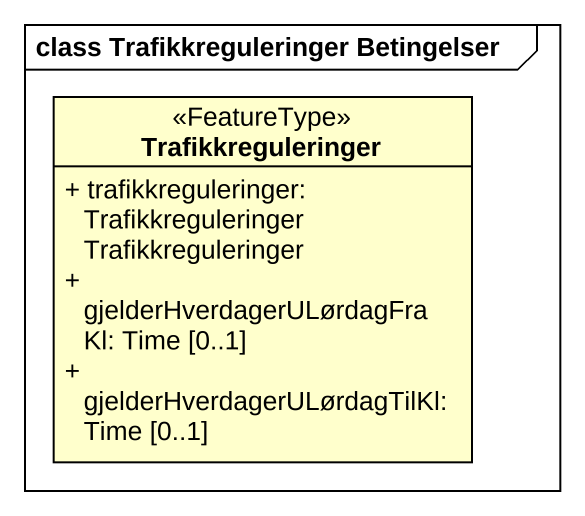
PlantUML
@startuml
mainframe class Trafikkreguleringer Betingelser
hide circle
hide empty members
skinparam classAttributeIconSize 0
class Trafikkreguleringer <<FeatureType>> {
  + trafikkreguleringer: TrafikkreguleringerTrafikkreguleringer
  + gjelderHverdagerULørdagFraKl: Time [0..1]
  + gjelderHverdagerULørdagTilKl: Time [0..1]
}
@enduml
